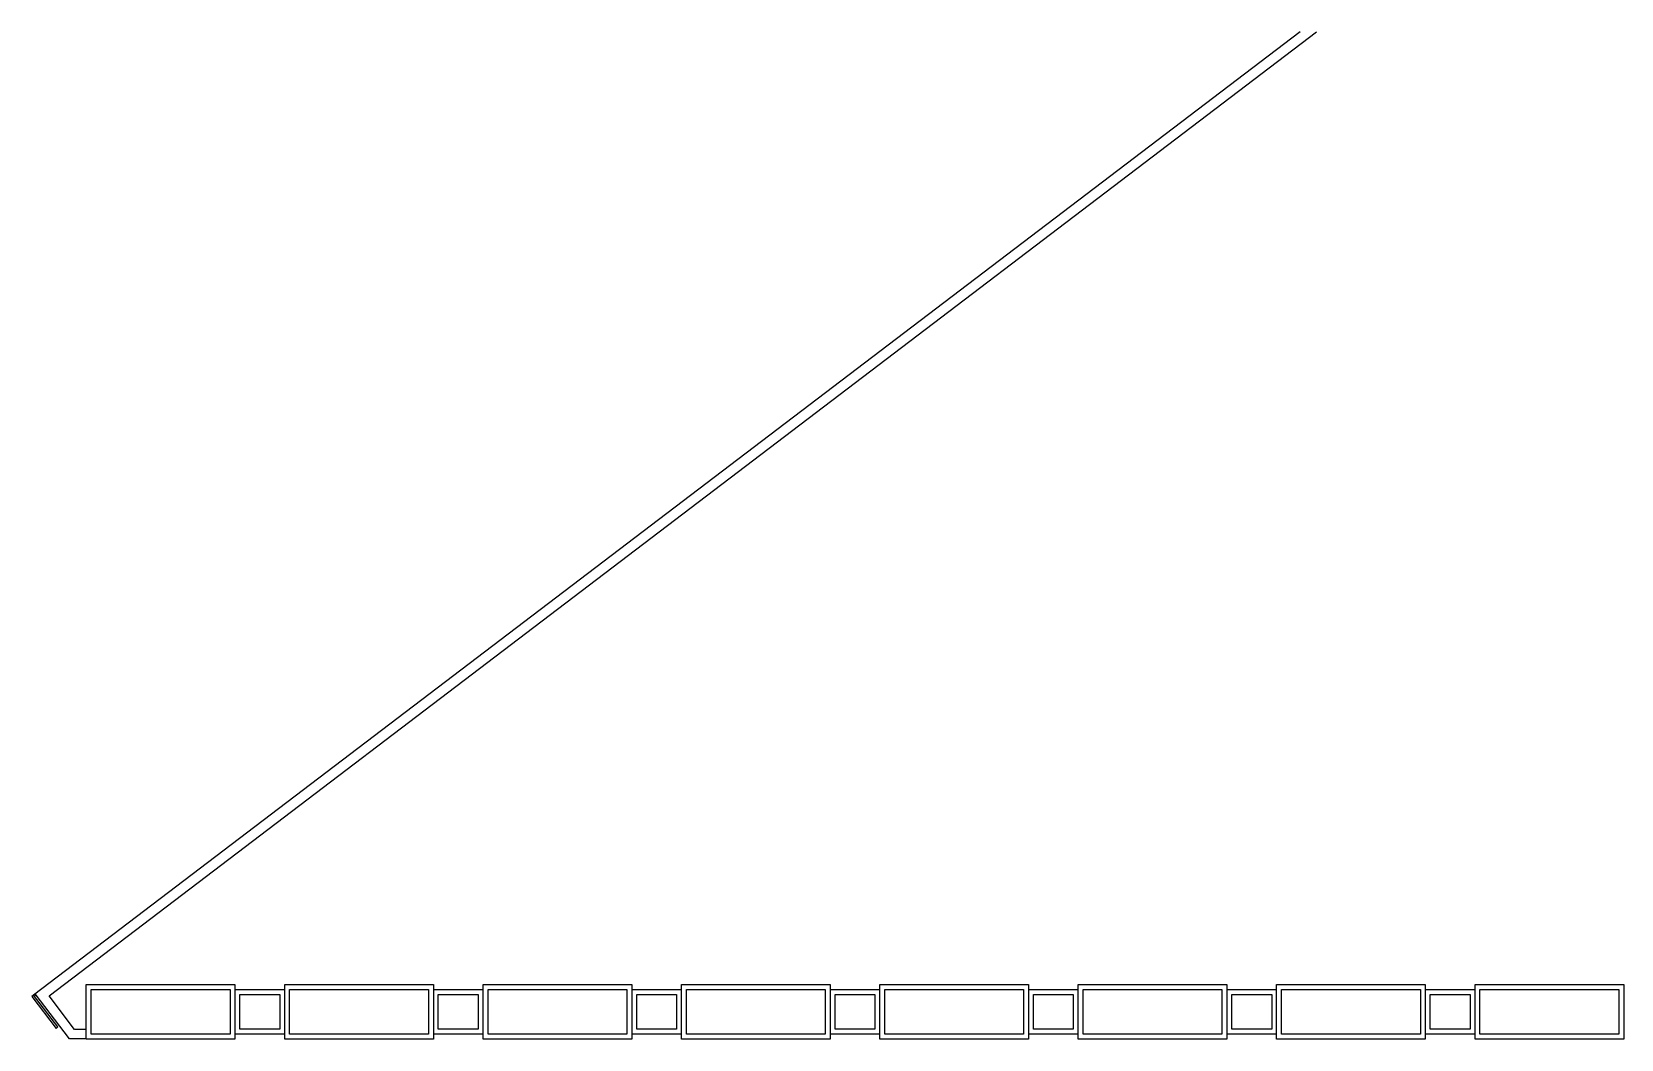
# Model space of a CAD drawing. Header units: metres. Extents: x -8 to 211, y -5 to 120.
# Drawn here: x 111.39 to 143.46, y 99.34 to 119.66 of the extents above; entities that cross this region are included whole.
import ezdxf

# ---------------------------------------------------------------- set-up
doc = ezdxf.new("R2010")
doc.units = ezdxf.units.M
doc.header["$LTSCALE"] = 0.8
doc.header["$MEASUREMENT"] = 0
doc.layers.add('A-STR-MAC-V', color=7, linetype='CONTINUOUS')

msp = doc.modelspace()

# ---------------------------------------------------------------- linework, layer by layer
at = {"layer": 'A-STR-MAC-V', "color": 8}
for points in [[(136.985, 119.661), (111.425, 100.235), (111.441, 100.214), (111.472, 100.238), (111.456, 100.259)], [(112.488, 99.543), (112.252, 99.543), (111.737, 100.221), (137.316, 119.661)], [(112.488, 99.352), (112.146, 99.352), (111.456, 100.259)], [(115.488, 100.345), (116.491, 100.345)], [(119.491, 100.345), (120.495, 100.345)], [(123.495, 100.345), (124.499, 100.345)], [(127.499, 100.345), (128.503, 100.345)], [(131.503, 100.345), (132.506, 100.345)], [(135.506, 100.345), (136.51, 100.345)], [(139.51, 100.345), (140.514, 100.345)], [(116.491, 99.445), (115.488, 99.445)], [(120.495, 99.445), (119.491, 99.445)], [(124.499, 99.445), (123.495, 99.445)], [(128.503, 99.445), (127.499, 99.445)], [(132.506, 99.445), (131.503, 99.445)], [(136.51, 99.445), (135.506, 99.445)], [(140.514, 99.445), (139.51, 99.445)]]:
    msp.add_lwpolyline(points, dxfattribs=at)
for points in [[(112.488, 100.445), (115.488, 100.445), (115.488, 99.345), (112.488, 99.345)], [(116.491, 100.445), (119.491, 100.445), (119.491, 99.345), (116.491, 99.345)], [(120.495, 100.445), (123.495, 100.445), (123.495, 99.345), (120.495, 99.345)], [(124.499, 100.445), (127.499, 100.445), (127.499, 99.345), (124.499, 99.345)], [(128.503, 100.445), (131.503, 100.445), (131.503, 99.345), (128.503, 99.345)], [(132.506, 100.445), (135.506, 100.445), (135.506, 99.345), (132.506, 99.345)], [(136.51, 100.445), (139.51, 100.445), (139.51, 99.345), (136.51, 99.345)], [(140.514, 100.445), (143.514, 100.445), (143.514, 99.345), (140.514, 99.345)], [(111.425, 100.235), (111.387, 100.207), (111.877, 99.563), (111.914, 99.591)], [(112.588, 100.345), (115.388, 100.345), (115.388, 99.445), (112.588, 99.445)], [(115.588, 100.245), (116.391, 100.245), (116.391, 99.545), (115.588, 99.545)], [(116.591, 100.345), (119.391, 100.345), (119.391, 99.445), (116.591, 99.445)], [(119.591, 100.245), (120.395, 100.245), (120.395, 99.545), (119.591, 99.545)], [(120.595, 100.345), (123.395, 100.345), (123.395, 99.445), (120.595, 99.445)], [(123.595, 100.245), (124.399, 100.245), (124.399, 99.545), (123.595, 99.545)], [(124.599, 100.345), (127.399, 100.345), (127.399, 99.445), (124.599, 99.445)], [(127.599, 100.245), (128.403, 100.245), (128.403, 99.545), (127.599, 99.545)], [(128.603, 100.345), (131.403, 100.345), (131.403, 99.445), (128.603, 99.445)], [(131.603, 100.245), (132.406, 100.245), (132.406, 99.545), (131.603, 99.545)], [(132.606, 100.345), (135.406, 100.345), (135.406, 99.445), (132.606, 99.445)], [(135.606, 100.245), (136.41, 100.245), (136.41, 99.545), (135.606, 99.545)], [(136.61, 100.345), (139.41, 100.345), (139.41, 99.445), (136.61, 99.445)], [(139.61, 100.245), (140.414, 100.245), (140.414, 99.545), (139.61, 99.545)], [(140.614, 100.345), (143.414, 100.345), (143.414, 99.445), (140.614, 99.445)]]:
    msp.add_lwpolyline(points, close=True, dxfattribs=at)

doc.saveas('drawing.dxf')
